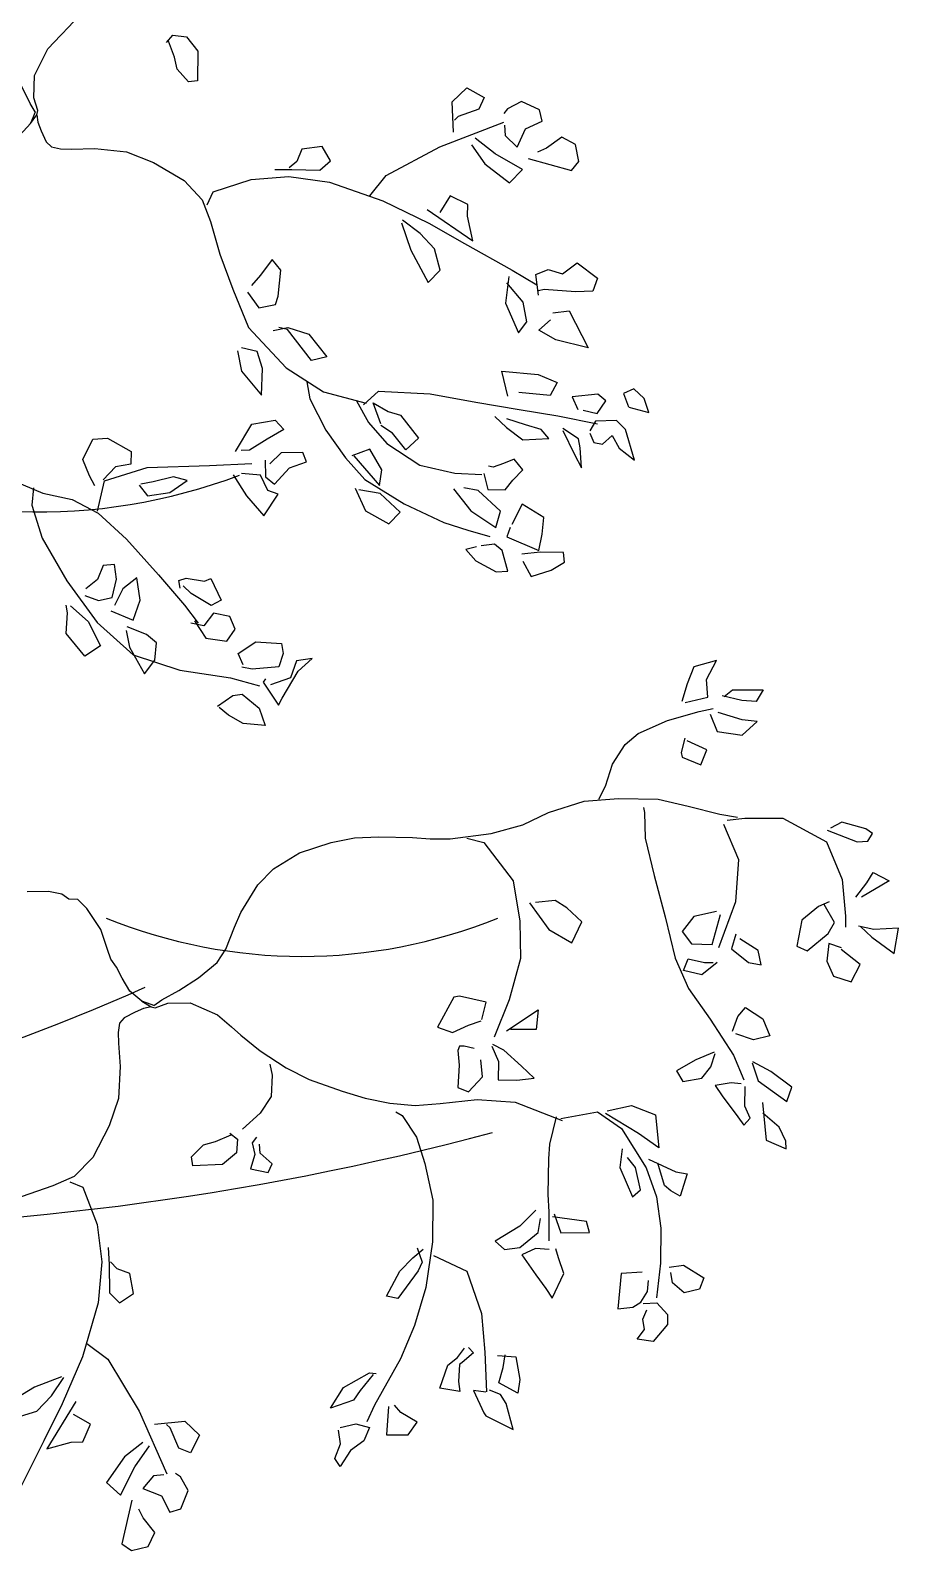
# Model space of a CAD drawing. Header units: millimetres. Extents: x 87938 to 265635, y 330093 to 434310.
# Drawn here: x 238446 to 239772, y 367657 to 369978 of the extents above; entities that cross this region are included whole.
import ezdxf

# ---------------------------------------------------------------- set-up
doc = ezdxf.new("R2010")
doc.units = ezdxf.units.MM

# ---------------------------------------------------------------- blocks, each defined once
blk = doc.blocks.new('A$C02942DF4')
at = {"linetype": 'Continuous'}
for p, q in [((4483.6, 3370.5), (4490.5, 3378.4)), ((4492.1, 3354.4), (4485.8, 3371.8)), ((4490.5, 3378.4), (4505.4, 3376.5)), ((4505.4, 3376.5), (4517.6, 3360.8)), ((4495.1, 3341.1), (4492.1, 3354.4)), ((4517.6, 3360.8), (4517.4, 3328.4)), ((4507.4, 3327.3), (4495.1, 3341.1)), ((4517.4, 3328.4), (4507.4, 3327.3)), ((4795.2, 3305.7), (4811, 3320.9)), ((4811, 3320.9), (4829.9, 3310.3)), ((4796.6, 3272.7), (4795.2, 3305.7)), ((4829.9, 3310.3), (4824.1, 3297.7)), ((4870.6, 3305.8), (4855.5, 3298.1)), ((4890.3, 3296.9), (4870.6, 3305.8)), ((4801.6, 3289.5), (4797.6, 3285.6)), ((4824.1, 3297.7), (4801.6, 3289.5)), ((4855.5, 3298.1), (4851.5, 3292.8)), ((4875.3, 3276.2), (4893.4, 3284.6)), ((4893.4, 3284.6), (4890.3, 3296.9)), ((4852.3, 3280.1), (4853.1, 3268.8)), ((4853.1, 3268.8), (4866.1, 3256.3)), ((4866.1, 3256.3), (4875.3, 3276.2)), ((4914.7, 3267.1), (4898.1, 3255)), ((4929.6, 3258.9), (4914.7, 3267.1)), ((4631.3, 3253.8), (4625.5, 3240.4)), ((4653.3, 3256.8), (4631.3, 3253.8)), ((4662.4, 3241.3), (4653.3, 3256.8)), ((4816.1, 3258.8), (4830.7, 3238.1)), ((4842.2, 3249), (4820.2, 3266)), ((4898.1, 3255), (4888.3, 3250.8)), ((4933.2, 3240.6), (4929.6, 3258.9)), ((4625.5, 3240.4), (4617.3, 3233.6)), ((4650.9, 3230.9), (4662.4, 3241.3)), ((4830.7, 3238.1), (4857.6, 3217.2)), ((4872, 3231.9), (4842.2, 3249)), ((4878.1, 3243.9), (4925.2, 3230.6)), ((4925.2, 3230.6), (4933.2, 3240.6)), ((4534.5, 3207.5), (4575.8, 3220.9)), ((4575.8, 3220.9), (4616.8, 3224.1)), ((4601.5, 3231.7), (4620.3, 3231.8)), ((4616.8, 3224.1), (4661.2, 3217.9)), ((4620.3, 3231.8), (4650.9, 3230.9)), ((4661.2, 3217.9), (4719.5, 3197.6)), ((4857.6, 3217.2), (4872, 3231.9)), ((4528, 3193.4), (4534.5, 3207.5)), ((4793.1, 3202.9), (4781.7, 3185)), ((4812.1, 3193.7), (4793.1, 3202.9)), ((4719.5, 3197.6), (4769.5, 3173.1)), ((4767.8, 3188.2), (4817.6, 3153.9)), ((4811.8, 3180.8), (4812.1, 3193.7)), ((4739.8, 3173.7), (4749.9, 3143.8)), ((4760.1, 3162), (4741, 3176.4)), ((4769.5, 3173.1), (4808.6, 3151.2)), ((4817.6, 3153.9), (4811.8, 3180.8)), ((4775.9, 3145.2), (4760.1, 3162)), ((4808.6, 3151.2), (4860.4, 3122)), ((4749.9, 3143.8), (4769, 3108.5)), ((4781.9, 3122.1), (4775.9, 3145.2)), ((4598.7, 3133.5), (4585.9, 3116.6)), ((4608.3, 3122), (4598.7, 3133.5)), ((4605.2, 3093.6), (4608.3, 3122)), ((4769, 3108.5), (4781.9, 3122.1)), ((4860.4, 3122), (4887.5, 3105.9)), ((4886.4, 3117.2), (4900, 3122.8)), ((4900, 3122.8), (4915.4, 3117.9)), ((4915.4, 3117.9), (4931.4, 3130)), ((4931.4, 3130), (4953.7, 3113.3)), ((4585.9, 3116.6), (4576.4, 3105.2)), ((4857, 3115.1), (4853.4, 3085.9)), ((4872.6, 3087.1), (4854.6, 3108.1)), ((4889.4, 3094.8), (4886.4, 3117.2)), ((4953.7, 3113.3), (4948.6, 3099)), ((4572, 3098), (4584.4, 3080.9)), ((4602.3, 3084.4), (4605.2, 3093.6)), ((4853.4, 3085.9), (4867.5, 3053.6)), ((4876.6, 3065.5), (4872.6, 3087.1)), ((4895.5, 3100.8), (4889.3, 3099.5)), ((4929.8, 3098.3), (4895.5, 3100.8)), ((4948.6, 3099), (4929.8, 3098.3)), ((4584.4, 3080.9), (4602.3, 3084.4)), ((4905.1, 3075.6), (4922.9, 3077.5)), ((4922.9, 3077.5), (4943.5, 3037.4)), ((4599.9, 3056.3), (4615.8, 3059.6)), ((4615.6, 3057.1), (4605.9, 3059.6)), ((4641.6, 3023.4), (4615.6, 3057.1)), ((4615.8, 3059.6), (4638.6, 3052.1)), ((4638.6, 3052.1), (4658.5, 3027.5)), ((4867.5, 3053.6), (4876.6, 3065.5)), ((4889.5, 3056.6), (4902.3, 3067.8)), ((4908.1, 3046.1), (4889.5, 3056.6)), ((4582.4, 3033.3), (4565.2, 3037.1)), ((4943.5, 3037.4), (4908.1, 3046.1)), ((4560.9, 3033.8), (4565.3, 3011.9)), ((4588.3, 3014.6), (4582.4, 3033.3)), ((4658.5, 3027.5), (4641.6, 3023.4)), ((4565.3, 3011.9), (4587.2, 2985.5)), ((4587.2, 2985.5), (4588.3, 3014.6)), ((4855.9, 2984.4), (4849.4, 3011.9)), ((4849.4, 3011.9), (4889.1, 3008.3)), ((4889.1, 3008.3), (4909.5, 2999.6)), ((4636.7, 3000), (4639.8, 2981.8)), ((4698.5, 2975), (4714.6, 2989.9)), ((4714.6, 2989.9), (4771.1, 2987.1)), ((4771.1, 2987.1), (4821.1, 2978)), ((4902, 2985.4), (4868, 2988.5)), ((4909.5, 2999.6), (4902, 2985.4)), ((4954.2, 2986.6), (4926.1, 2983.9)), ((4962.7, 2979.6), (4954.2, 2986.6)), ((4993.4, 2992.6), (4982.2, 2987.4)), ((4982.2, 2987.4), (4987.6, 2972.9)), ((5004.5, 2981.9), (4993.4, 2992.6)), ((4639.8, 2981.8), (4657.2, 2947.5)), ((4717.3, 2954.3), (4708.9, 2977.2)), ((4708.9, 2977.2), (4725.4, 2967.9)), ((4821.1, 2978), (4868.1, 2970.1)), ((4868.1, 2970.1), (4910.4, 2963)), ((4926.1, 2983.9), (4932.2, 2969.9)), ((4938, 2969.1), (4953.2, 2965.5)), ((4953.2, 2965.5), (4962.7, 2979.6)), ((4988, 2972.6), (5009.8, 2966.6)), ((5009.8, 2966.6), (5004.5, 2981.9)), ((4558.8, 2924), (4576.7, 2953.9)), ((4576.7, 2953.9), (4602.2, 2958.4)), ((4602.2, 2958.4), (4611.6, 2948)), ((4730, 2944), (4717.2, 2952.6)), ((4725.4, 2967.9), (4738.9, 2963.9)), ((4738.9, 2963.9), (4758.4, 2938.8)), ((4841.5, 2962.4), (4854.5, 2950.4)), ((4875.1, 2953.3), (4854.6, 2959.8)), ((4892.3, 2948.3), (4875.1, 2953.3)), ((4910.4, 2963), (4953.6, 2954.3)), ((4951.4, 2957.1), (4945.4, 2946.7)), ((4974.3, 2957.9), (4951.4, 2957.1)), ((4984.3, 2948.1), (4974.3, 2957.9)), ((4392.3, 2915.6), (4403, 2937.6)), ((4403, 2937.6), (4419.1, 2938.7)), ((4419.1, 2938.7), (4444.9, 2924)), ((4593.3, 2937.7), (4573.9, 2925.8)), ((4611.6, 2948), (4593.3, 2937.7)), ((4657.2, 2947.5), (4678.9, 2917.2)), ((4744.5, 2926), (4730, 2944)), ((4758.4, 2938.8), (4744.5, 2926)), ((4854.5, 2950.4), (4872.3, 2936.9)), ((4872.3, 2936.9), (4900.6, 2938.5)), ((4900.6, 2938.5), (4892.3, 2948.3)), ((4915.7, 2947.1), (4928.4, 2920.9)), ((4933, 2938), (4915.9, 2949.3)), ((4934.9, 2928.3), (4933, 2938)), ((4945.3, 2944.2), (4949.5, 2934.1)), ((4959.3, 2932), (4969.7, 2941.7)), ((4969.7, 2941.7), (4977.2, 2927.8)), ((4993.9, 2914.6), (4984.3, 2948.1)), ((4444.9, 2924), (4444.6, 2910.5)), ((4573.9, 2925.8), (4565, 2925.1)), ((4608.6, 2922.7), (4596.4, 2910.6)), ((4632.1, 2922.9), (4608.6, 2922.7)), ((4636.4, 2912.8), (4632.1, 2922.9)), ((4705.3, 2926.6), (4685.8, 2919.3)), ((4687.9, 2919.5), (4715.9, 2887.1)), ((4718.5, 2904), (4705.3, 2926.6)), ((4928.4, 2920.9), (4936.2, 2906.3)), ((4936.2, 2906.3), (4934.9, 2928.3)), ((4949.5, 2934.1), (4959.3, 2932)), ((4977.2, 2927.8), (4993.9, 2914.6)), ((4399.6, 2897.7), (4392.3, 2915.6)), ((4427.7, 2907.5), (4414.4, 2893.1)), ((4444.6, 2910.5), (4427.7, 2907.5)), ((4591.1, 2914.7), (4591.6, 2896.6)), ((4601.4, 2888.7), (4617.7, 2906.5)), ((4617.7, 2906.5), (4636.4, 2912.8)), ((4678.9, 2917.2), (4699.9, 2893.5)), ((4715.9, 2887.1), (4718.5, 2904)), ((4839.7, 2907.2), (4834.7, 2908)), ((4851.2, 2911.1), (4839.7, 2907.2)), ((4862.7, 2915.7), (4851.2, 2911.1)), ((4861.2, 2893), (4872.3, 2904.2)), ((4872.3, 2904.2), (4862.7, 2915.7)), ((4303.1, 2898), (4348.5, 2878.7)), ((4405.5, 2886.7), (4399.6, 2897.7)), ((4453.7, 2887.3), (4462.6, 2875.9)), ((4468.9, 2890.9), (4455.4, 2888.6)), ((4491.3, 2896.4), (4468.9, 2890.9)), ((4487, 2879.6), (4506.1, 2892.6)), ((4506.1, 2892.6), (4491.3, 2896.4)), ((4556.2, 2898.6), (4570.8, 2875.9)), ((4585.9, 2898.5), (4565.2, 2900.1)), ((4593.9, 2881.6), (4585.9, 2898.5)), ((4591.6, 2896.6), (4601.4, 2888.7)), ((4699.9, 2893.5), (4742.6, 2867.1)), ((4829.5, 2900.3), (4834.1, 2882.8)), ((4852.8, 2882.4), (4861.2, 2893)), ((4338.3, 2884.7), (4336.6, 2865.5)), ((4348.5, 2878.7), (4380.6, 2871.8)), ((4380.6, 2871.8), (4408.8, 2856.9)), ((4462.6, 2875.9), (4487, 2879.6)), ((4570.8, 2875.9), (4589.5, 2854.1)), ((4589.5, 2854.1), (4605.3, 2877.8)), ((4605.3, 2877.8), (4593.9, 2881.6)), ((4689.2, 2884), (4700.6, 2859.3)), ((4716.5, 2878.5), (4693.2, 2882.2)), ((4738.4, 2857.9), (4716.5, 2878.5)), ((4796.6, 2883.6), (4815.5, 2859.6)), ((4823.4, 2881.7), (4807.9, 2884.4)), ((4847.9, 2859), (4823.4, 2881.7)), ((4834.1, 2882.8), (4852.8, 2882.4)), ((4336.6, 2865.5), (4347.8, 2829.5)), ((4408.8, 2856.9), (4439.8, 2828.5)), ((4700.6, 2859.3), (4726.1, 2845.4)), ((4726.1, 2845.4), (4738.4, 2857.9)), ((4742.6, 2867.1), (4785.9, 2846.6)), ((4815.5, 2859.6), (4842.9, 2841.4)), ((4842.9, 2841.4), (4847.9, 2859)), ((4871.5, 2866.7), (4860.1, 2844.4)), ((4895, 2852.3), (4871.5, 2866.7)), ((4785.9, 2846.6), (4812.1, 2838.4)), ((4812.1, 2838.4), (4836.3, 2831.3)), ((4858.3, 2841.2), (4854.7, 2831)), ((4893.4, 2834), (4895, 2852.3)), ((4347.8, 2829.5), (4374.8, 2783.2)), ((4439.8, 2828.5), (4474.7, 2789.7)), ((4821.7, 2820.3), (4810, 2817.3)), ((4841.3, 2823.1), (4826.6, 2821.1)), ((4849.8, 2816.1), (4841.3, 2823.1)), ((4854.7, 2831), (4889.7, 2816)), ((4889.7, 2816), (4893.4, 2834)), ((4810, 2817.3), (4821, 2804.9)), ((4821, 2804.9), (4843.2, 2792.8)), ((4855.9, 2793.6), (4849.8, 2816.1)), ((4891, 2814.3), (4871.1, 2812.3)), ((4872.1, 2804.6), (4881.2, 2787.9)), ((4916.6, 2814.1), (4891, 2814.3)), ((4903, 2794.8), (4917.8, 2803.6)), ((4917.8, 2803.6), (4916.6, 2814.1)), ((4414.5, 2799.7), (4408.3, 2784.4)), ((4426.8, 2800.8), (4414.5, 2799.7)), ((4428.8, 2785), (4426.8, 2800.8)), ((4451.3, 2786.4), (4435.7, 2774.5)), ((4454.6, 2762), (4451.3, 2786.4)), ((4474.7, 2789.7), (4503.1, 2756.5)), ((4496.9, 2783.5), (4504.9, 2786.1)), ((4504.9, 2786.1), (4524.8, 2782.7)), ((4843.2, 2792.8), (4855.9, 2793.6)), ((4881.2, 2787.9), (4903, 2794.8)), ((4374.8, 2783.2), (4408, 2737.6)), ((4408.3, 2784.4), (4395.5, 2774.3)), ((4424.3, 2764.9), (4428.8, 2785)), ((4435.7, 2774.5), (4426.6, 2756.3)), ((4498.5, 2775.2), (4496.9, 2783.5)), ((4510.5, 2769.1), (4501.7, 2777.8)), ((4524.8, 2782.7), (4531.8, 2785.6)), ((4531.8, 2785.6), (4543.2, 2762)), ((4375.4, 2748.1), (4374.1, 2756.4)), ((4378.9, 2755.9), (4398.1, 2738.8)), ((4394.4, 2767.2), (4409.2, 2761.6)), ((4409.2, 2761.6), (4424.3, 2764.9)), ((4447, 2740.2), (4454.6, 2762)), ((4503.1, 2756.5), (4518.1, 2737)), ((4532.4, 2756.2), (4510.5, 2769.1)), ((4543.2, 2762), (4532.4, 2756.2)), ((4374, 2725.7), (4375.4, 2748.1)), ((4398.1, 2738.8), (4411.5, 2712)), ((4408, 2737.6), (4447.1, 2702.5)), ((4422.6, 2750.2), (4447, 2740.2)), ((4524.4, 2734.1), (4509.9, 2737)), ((4514.1, 2739.5), (4526.5, 2720.5)), ((4534.7, 2747.9), (4524.4, 2734.1)), ((4552.6, 2744.2), (4534.7, 2747.9)), ((4558.4, 2730.5), (4552.6, 2744.2)), ((4394.5, 2701), (4374, 2725.7)), ((4439.6, 2729), (4443.1, 2710.7)), ((4461.6, 2724.6), (4440.5, 2732.8)), ((4472.7, 2715.5), (4461.6, 2724.6)), ((4526.5, 2720.5), (4549.2, 2717.2)), ((4549.2, 2717.2), (4558.4, 2730.5)), ((4411.5, 2712), (4394.5, 2701)), ((4443.1, 2710.7), (4459.4, 2681.6)), ((4470.7, 2696.4), (4472.7, 2715.5)), ((4561.8, 2703.7), (4580.9, 2716.7)), ((4567.3, 2691.3), (4561.8, 2703.7)), ((4580.9, 2716.7), (4609.1, 2714.7)), ((4610.6, 2703.7), (4606.1, 2689.1)), ((4609.1, 2714.7), (4610.6, 2703.7)), ((4447.1, 2702.5), (4498.1, 2685.5)), ((4459.4, 2681.6), (4470.7, 2696.4)), ((4577, 2686.7), (4565.8, 2688.9)), ((4606.1, 2689.1), (4577, 2686.7)), ((4625.2, 2695.8), (4618.8, 2677.2)), ((4642.4, 2698.5), (4625.2, 2695.8)), ((4627, 2684.5), (4642.4, 2698.5)), ((5058.8, 2689.2), (5051.4, 2670.8)), ((5083.5, 2696.3), (5058.8, 2689.2)), ((5072.6, 2675.6), (5083.5, 2696.3)), ((4498.1, 2685.5), (4553.3, 2677.2)), ((4553.3, 2677.2), (4584.9, 2668.4)), ((4591.5, 2676.1), (4588.9, 2672.4)), ((4588.9, 2672.4), (4605.7, 2647.6)), ((4618.8, 2677.2), (4596.9, 2669.5)), ((4609.5, 2655.1), (4627, 2684.5)), ((5051.4, 2670.8), (5045.7, 2651.4)), ((5073.9, 2656.1), (5072.6, 2675.6)), ((4539.1, 2646.3), (4555.8, 2658.1)), ((4555.8, 2658.1), (4566.1, 2659.5)), ((4566.1, 2659.5), (4584.7, 2644)), ((4605.7, 2647.6), (4609.5, 2655.1)), ((5049.2, 2650.4), (5073.9, 2656.1)), ((5111.2, 2652.4), (5089.6, 2657.8)), ((5091.8, 2656.8), (5100.8, 2664.3)), ((5100.8, 2664.3), (5134.3, 2664)), ((5134.3, 2664), (5126.6, 2651.4)), ((4551.3, 2636.6), (4540.8, 2644.8)), ((4584.7, 2644), (4591.3, 2625.3)), ((5076.4, 2637.7), (5084.1, 2618.7)), ((5111.5, 2631.3), (5085.2, 2639.5)), ((5126.6, 2651.4), (5111.2, 2652.4)), ((4567.2, 2627.6), (4551.3, 2636.6)), ((4591.3, 2625.3), (4567.2, 2627.6)), ((5127.7, 2629.6), (5111.5, 2631.3)), ((5111.5, 2614.9), (5127.7, 2629.6)), ((5049, 2611.5), (5045.1, 2595.8)), ((5072.8, 2598.6), (5051.4, 2608.5)), ((5084.1, 2618.7), (5111.5, 2614.9)), ((5045.1, 2595.8), (5046.2, 2590.7)), ((5046.2, 2590.7), (5066.3, 2582.2)), ((5066.3, 2582.2), (5072.8, 2598.6)), ((5003.9, 2535.9), (5004.9, 2530.4)), ((5004.9, 2530.4), (5005.6, 2502.2)), ((5204.2, 2511), (5236.9, 2498.4)), ((5220.1, 2519.9), (5207.8, 2513.1)), ((5246.4, 2512.7), (5220.1, 2519.9)), ((5253.6, 2507.6), (5246.4, 2512.7)), ((5248.4, 2499.1), (5253.6, 2507.6)), ((4811.3, 2502.2), (4829.6, 2497.7)), ((4829.6, 2497.7), (4861.7, 2455.8)), ((5005.6, 2502.2), (5015.4, 2461.6)), ((5236.9, 2498.4), (5248.4, 2499.1)), ((4861.7, 2455.8), (4869, 2411.9)), ((5015.4, 2461.6), (5027.5, 2416.7)), ((5271.7, 2455.8), (5241.5, 2438.1)), ((5247.3, 2453.5), (5254.4, 2465)), ((5254.4, 2465), (5271.7, 2455.8)), ((5235.5, 2438.1), (5247.3, 2453.5)), ((4879.5, 2431.7), (4900.6, 2402.7)), ((4907.4, 2434.4), (4886.1, 2432.3)), ((4920.3, 2426.2), (4907.4, 2434.4)), ((4936.5, 2411.2), (4920.3, 2426.2)), ((5083.5, 2422.5), (5058.8, 2417)), ((5194.6, 2427.9), (5176.5, 2412.9)), ((5206.4, 2433), (5194.6, 2427.9)), ((5212.2, 2410.2), (5200.9, 2430)), ((4869, 2411.9), (4869.6, 2371)), ((4925.8, 2388.1), (4936.5, 2411.2)), ((5027.5, 2416.7), (5038.3, 2371.4)), ((5058.8, 2417), (5046, 2400.7)), ((5078.6, 2386.4), (5087.9, 2419.1)), ((5176.5, 2412.9), (5171, 2384.6)), ((5205.3, 2398.3), (5212.2, 2410.2)), ((5255.2, 2402.7), (5238.5, 2406.5)), ((5240.4, 2406.1), (5253, 2394.2)), ((4900.6, 2402.7), (4925.8, 2388.1)), ((5046, 2400.7), (5056.1, 2387)), ((5104.4, 2397.6), (5099.7, 2381.6)), ((5128.8, 2379.9), (5108.8, 2392.5)), ((5182.3, 2379.5), (5205.3, 2398.3)), ((5253, 2394.2), (5277.4, 2376.5)), ((5282.1, 2404.1), (5255.2, 2402.7)), ((5277.4, 2376.5), (5282.1, 2404.1)), ((5056.1, 2387), (5078.6, 2386.4)), ((5099.7, 2381.6), (5118.4, 2366.9)), ((5132.1, 2364.2), (5128.8, 2379.9)), ((5171, 2384.6), (5182.3, 2379.5)), ((5205.9, 2387.4), (5203.9, 2368.3)), ((5219.8, 2382.6), (5205.9, 2387.4)), ((5240.1, 2364.6), (5219.6, 2380.9)), ((4869.6, 2371), (4857.2, 2326.1)), ((5038.3, 2371.4), (5053.1, 2338.3)), ((5047.6, 2358.1), (5052.5, 2370.7)), ((5067.4, 2353.3), (5047.6, 2358.1)), ((5052.5, 2370.7), (5070.4, 2366.6)), ((5084.1, 2366.6), (5067.4, 2353.3)), ((5070.4, 2366.6), (5080, 2366.9)), ((5118.4, 2366.9), (5132.1, 2364.2)), ((5203.9, 2368.3), (5211.1, 2351.9)), ((5230.3, 2345.5), (5240.1, 2364.6)), ((5053.1, 2338.3), (5076.6, 2304.9)), ((5211.1, 2351.9), (5230.3, 2345.5)), ((4796.9, 2328.8), (4779.1, 2296.1)), ((4803, 2330.1), (4796.9, 2328.8)), ((4832.3, 2323.3), (4803, 2330.1)), ((4827.6, 2304.6), (4832.3, 2323.3)), ((4857.2, 2326.1), (4841.1, 2285.2)), ((4854.5, 2292.3), (4888.8, 2315.2)), ((4888.8, 2315.2), (4886.6, 2293.7)), ((5101.1, 2291.7), (5106.6, 2308)), ((5106.6, 2308), (5115.1, 2317.5)), ((5115.1, 2317.5), (5134, 2305.3)), ((5134, 2305.3), (5141.7, 2286.9)), ((4779.1, 2296.1), (4795.5, 2290.3)), ((4795.5, 2290.3), (4813.1, 2298.5)), ((4813.1, 2298.5), (4826.8, 2303.2)), ((4886.6, 2293.7), (4858.6, 2293.7)), ((5076.6, 2304.9), (5102.2, 2265.8)), ((5123.9, 2282.5), (5104.7, 2288.9)), ((4803, 2275.6), (4801.3, 2270.9)), ((4808.2, 2275.3), (4803, 2275.6)), ((4819.1, 2272.9), (4808.2, 2275.3)), ((4838.3, 2275.3), (4845.7, 2258.6)), ((4851.5, 2271.2), (4839.4, 2277.3)), ((5141.7, 2286.9), (5123.9, 2282.5)), ((4596.1, 2255.9), (4598.9, 2244)), ((4801.3, 2270.9), (4802.7, 2254.9)), ((4828.2, 2241.9), (4826.3, 2260.7)), ((4845.7, 2258.6), (4845.2, 2238.9)), ((4870.7, 2253.8), (4851.5, 2271.2)), ((5060.8, 2260.7), (5039.9, 2248.7)), ((5081.1, 2268.8), (5060.8, 2260.7)), ((5077.2, 2252.8), (5081.9, 2267.5)), ((5102.2, 2265.8), (5113.3, 2238.9)), ((5122.5, 2257.2), (5129.1, 2237.5)), ((5142.8, 2247.7), (5123, 2258.3)), ((4598.9, 2244), (4597.5, 2220.5)), ((4802.7, 2254.9), (4801.3, 2230.3)), ((4812.8, 2225.6), (4828.2, 2241.9)), ((4845.2, 2238.9), (4865.5, 2238.5)), ((4865.5, 2238.5), (4884.4, 2240.6)), ((4884.4, 2240.6), (4870.7, 2253.8)), ((5039.9, 2248.7), (5046.8, 2236.8)), ((5046.8, 2236.8), (5067.6, 2240.6)), ((5067.6, 2240.6), (5077.2, 2252.8)), ((5165.5, 2230.7), (5142.8, 2247.7)), ((4801.3, 2230.3), (4812.8, 2225.6)), ((5099.4, 2235.4), (5082.2, 2232.7)), ((5082.2, 2232.7), (5089.8, 2221.1)), ((5110.4, 2234.4), (5099.4, 2235.4)), ((5114.5, 2209.9), (5114.8, 2231.4)), ((5129.1, 2237.5), (5160.1, 2215)), ((5160.1, 2215), (5165.5, 2230.7)), ((4597.5, 2220.5), (4585.5, 2202.4)), ((4964.2, 2204.8), (4990.6, 2210.6)), ((4990.6, 2210.6), (5016.9, 2200.7)), ((5089.8, 2221.1), (5106.6, 2198.3)), ((5120.3, 2197), (5114.5, 2209.9)), ((5133.7, 2214), (5137.6, 2172.8)), ((4585.5, 2202.4), (4566.5, 2185)), ((4733.7, 2203.8), (4740.5, 2199.7)), ((4740.5, 2199.7), (4756.3, 2176.2)), ((4913.5, 2196.6), (4953.5, 2203.8)), ((4953.5, 2203.8), (4979.7, 2185.7)), ((4998.5, 2180.3), (4962.3, 2202.1)), ((5016.9, 2200.7), (5020.4, 2164.6)), ((5106.6, 2198.3), (5113.2, 2189.1)), ((5113.2, 2189.1), (5120.3, 2197)), ((5151.8, 2187.1), (5134, 2202.4)), ((4536.9, 2171.4), (4553.9, 2178.6)), ((4552.5, 2180.6), (4560.8, 2174.1)), ((4560.8, 2174.1), (4559.7, 2159.1)), ((4581.6, 2176.2), (4576.9, 2170)), ((4756.3, 2176.2), (4765.4, 2147.6)), ((4979.7, 2185.7), (5006.9, 2142.8)), ((5020.4, 2164.6), (4998.5, 2180.3)), ((5137.6, 2172.8), (5159.5, 2163.6)), ((5159.2, 2171.7), (5151.8, 2187.1)), ((4510.6, 2154.7), (4523.7, 2167.7)), ((4523.7, 2167.7), (4536.9, 2171.4)), ((4559.7, 2159.1), (4544.6, 2146.2)), ((4579.7, 2157.4), (4575.3, 2141.8)), ((4576.9, 2170), (4579.7, 2157.4)), ((4585.5, 2158.8), (4584.9, 2168.7)), ((4598.6, 2147.2), (4585.5, 2158.8)), ((4980.4, 2163.6), (4978.2, 2143.1)), ((5159.5, 2163.6), (5159.2, 2171.7)), ((4512.2, 2144.8), (4510.6, 2154.7)), ((4544.6, 2146.2), (4512.2, 2144.8)), ((4575.3, 2141.8), (4594.5, 2137.7)), ((4594.5, 2137.7), (4598.6, 2147.2)), ((4765.4, 2147.6), (4774, 2107.4)), ((4978.2, 2143.1), (4991.7, 2111.1)), ((4995.2, 2143.1), (4986.4, 2154)), ((5000.7, 2118.6), (4995.2, 2143.1)), ((5006.9, 2142.8), (5018, 2111.1)), ((5009.2, 2152.3), (5039.1, 2138.4)), ((5026.8, 2123.4), (5019.4, 2147.9)), ((4377.9, 2127.5), (4392.3, 2121.7)), ((5033.6, 2117.6), (5026.8, 2123.4)), ((5039.1, 2138.4), (5051.4, 2136.3)), ((5051.4, 2136.3), (5043.8, 2111.8)), ((4392.3, 2121.7), (4407.7, 2081.1)), ((4774, 2107.4), (4773.6, 2062.1)), ((4991.7, 2111.1), (5000.7, 2118.6)), ((5018, 2111.1), (5022.6, 2077)), ((5043.8, 2111.8), (5033.6, 2117.6)), ((4886.3, 2096.5), (4869.1, 2079.1)), ((4906.4, 2092.4), (4913.8, 2071.9)), ((4407.7, 2081.1), (4412.9, 2040.3)), ((4869.1, 2079.1), (4841.9, 2062.7)), ((4888.8, 2072.3), (4891.5, 2087.6)), ((4941.5, 2084.2), (4904.7, 2089.3)), ((4945, 2072.3), (4941.5, 2084.2)), ((5022.6, 2077), (5022.3, 2038.9)), ((4773.6, 2062.1), (4766.4, 2012.3)), ((4841.9, 2062.7), (4852.3, 2053.5)), ((4869.1, 2055.9), (4888.8, 2072.3)), ((4913.8, 2071.9), (4945, 2072.3)), ((4412.9, 2040.3), (4409, 1995.6)), ((4419.8, 2055.9), (4420.9, 2037.2)), ((4429.7, 2032.4), (4422.5, 2040.3)), ((4738.2, 2030), (4752.2, 2044.7)), ((4752.2, 2044.7), (4763.5, 2053.9)), ((4756.9, 2055.6), (4762.4, 2039.9)), ((4762.4, 2039.9), (4758.2, 2030.4)), ((4852.3, 2053.5), (4869.1, 2055.9)), ((4886.1, 2054.9), (4871.2, 2047.8)), ((4871.2, 2047.8), (4886.3, 2026)), ((4901.1, 2053.5), (4886.1, 2054.9)), ((4911.3, 2044.7), (4908.3, 2054.2)), ((4917, 2027.3), (4911.3, 2044.7)), ((4420.9, 2037.2), (4421.4, 2006.5)), ((4443.4, 2027.3), (4429.7, 2032.4)), ((4447.5, 2005.5), (4443.4, 2027.3)), ((4723.4, 2002.8), (4738.2, 2030)), ((4758.2, 2030.4), (4736, 2000.1)), ((4886.3, 2026), (4897.3, 2011)), ((4904.2, 2000.7), (4917, 2027.3)), ((4979.6, 2027.3), (4976, 1988.8)), ((5002.3, 2029), (4979.6, 2027.3)), ((5022.3, 2038.9), (5018, 2001.1)), ((5031.7, 2034.5), (5047.3, 2036.5)), ((5035.3, 2017.4), (5033.6, 2028.7)), ((5047.3, 2036.5), (5069.8, 2022.9)), ((4766.4, 2012.3), (4754, 1970.8)), ((4897.3, 2011), (4904.2, 2000.7)), ((5001, 1996.3), (5008.1, 2007.9)), ((5008.1, 2007.9), (5009.2, 2019.8)), ((5048.2, 2006.2), (5035.3, 2017.4)), ((5064.9, 2010.3), (5048.2, 2006.2)), ((5069.8, 2022.9), (5064.9, 2010.3)), ((4409, 1995.6), (4391.7, 1936.4)), ((4421.4, 2006.5), (4432.4, 1995.6)), ((4432.4, 1995.6), (4447.5, 2005.5)), ((4736, 2000.1), (4723.4, 2002.8)), ((4976, 1988.8), (4992.2, 1990.9)), ((4992.2, 1990.9), (5001, 1996.3)), ((5003.4, 1994.6), (5018.5, 1995.6)), ((5018.5, 1995.6), (5030, 1982.7)), ((5003.2, 1977.6), (5007.6, 1987.8)), ((5005.1, 1966.3), (5003.2, 1977.6)), ((5030, 1982.7), (5030, 1971.8)), ((4754, 1970.8), (4738.9, 1934.3)), ((4997.1, 1955.8), (5005.1, 1966.3)), ((5030, 1971.8), (5014.4, 1953.4)), ((4800.8, 1935.7), (4808.7, 1945.9)), ((4818.3, 1940.8), (4806, 1930.2)), ((4812.8, 1946.6), (4818.3, 1940.8)), ((5014.4, 1953.4), (4997.1, 1955.8)), ((4391.7, 1936.4), (4369.7, 1885.3)), ((4738.9, 1934.3), (4710.4, 1883.9)), ((4781.6, 1902.3), (4790.3, 1927.5)), ((4790.3, 1927.5), (4800.8, 1935.7)), ((4803, 1928.2), (4801.9, 1909.5)), ((4806, 1930.2), (4803, 1928.2)), ((4844.6, 1938.1), (4864.7, 1936.4)), ((4846, 1908.1), (4850.9, 1925.1)), ((4850.9, 1925.1), (4852.9, 1938.7)), ((4864.7, 1936.4), (4869.1, 1911.8)), ((4368.8, 1914.9), (4339.4, 1903.3)), ((4358.1, 1894.1), (4371.5, 1913.9)), ((4676.5, 1903), (4705, 1919)), ((4709.1, 1917.3), (4694.9, 1899.9)), ((4705, 1919), (4712.4, 1918.3)), ((4801.9, 1909.5), (4803.5, 1898.6)), ((4866.6, 1896.8), (4846, 1908.1)), ((4869.1, 1911.8), (4866.6, 1896.8)), ((4339.4, 1903.3), (4305.1, 1882.5)), ((4342.2, 1877.4), (4358.1, 1894.1)), ((4662.5, 1880.5), (4676.5, 1903)), ((4694.9, 1899.9), (4687.5, 1889.4)), ((4803.5, 1898.6), (4781.6, 1902.3)), ((4832, 1897.9), (4818.3, 1899.9)), ((4818.3, 1899.9), (4829.6, 1875.4)), ((4847.7, 1895.5), (4835.9, 1900.3)), ((4854.2, 1885.6), (4847.7, 1895.5)), ((4319.4, 1870.3), (4342.2, 1877.4)), ((4369.7, 1885.3), (4349.7, 1845.1)), ((4384.7, 1887.7), (4352.9, 1836.2)), ((4687.5, 1889.4), (4662.5, 1880.5)), ((4710.4, 1883.9), (4702.2, 1865.5)), ((4725.6, 1882.5), (4723.4, 1851.5)), ((4739, 1875.7), (4732.2, 1883.9)), ((4757.1, 1865.2), (4739, 1875.7)), ((4829.6, 1875.4), (4831.7, 1872.3)), ((4861.6, 1857.3), (4854.2, 1885.6)), ((4400.6, 1863.1), (4382.2, 1873.7)), ((4392.4, 1843.7), (4400.6, 1863.1)), ((4470.5, 1863.1), (4503.4, 1866.2)), ((4487.5, 1859), (4483.4, 1862.8)), ((4496.9, 1836.9), (4487.5, 1859)), ((4503.4, 1866.2), (4519.4, 1851.2)), ((4672.9, 1859.4), (4690.2, 1863.5)), ((4690.2, 1863.5), (4704.8, 1859.4)), ((4704.8, 1859.4), (4698.7, 1845.1)), ((4747.3, 1851.5), (4757.1, 1865.2)), ((4831.7, 1872.3), (4861.6, 1857.3)), ((4349.7, 1845.1), (4323.2, 1791.9)), ((4352.9, 1836.2), (4379.5, 1843.4)), ((4379.5, 1843.4), (4392.4, 1843.7)), ((4457.6, 1843), (4437.6, 1827.4)), ((4519.4, 1851.2), (4509.8, 1831.8)), ((4667.2, 1825.7), (4673.2, 1841.7)), ((4673.2, 1841.7), (4671.3, 1856.7)), ((4698.7, 1845.1), (4684.2, 1834.5)), ((4723.4, 1851.5), (4747.3, 1851.5)), ((4437.6, 1827.4), (4418.1, 1799.4)), ((4449.1, 1816.5), (4465, 1839.3)), ((4509.8, 1831.8), (4496.9, 1836.9)), ((4672.9, 1816.8), (4667.2, 1825.7)), ((4684.2, 1834.5), (4672.9, 1816.8)), ((4433.5, 1785.8), (4449.1, 1816.5)), ((4480.7, 1807.9), (4469.4, 1806.6)), ((4498.8, 1805.6), (4493.3, 1809.3)), ((4418.1, 1799.4), (4433.5, 1785.8)), ((4469.4, 1806.6), (4457.6, 1793)), ((4457.6, 1793), (4477.9, 1784.8)), ((4507.3, 1790.9), (4498.8, 1805.6)), ((4445.8, 1780.3), (4434.9, 1732.7)), ((4477.9, 1784.8), (4487.3, 1767.1)), ((4499.3, 1770.8), (4507.3, 1790.9)), ((4457.9, 1760.9), (4453.3, 1770.5)), ((4470.8, 1744.9), (4457.9, 1760.9)), ((4487.3, 1767.1), (4499.3, 1770.8)), ((4463.4, 1729.6), (4470.8, 1744.9)), ((4434.9, 1732.7), (4445.3, 1725.2)), ((4445.3, 1725.2), (4463.4, 1729.6))]:
    blk.add_line(p, q, dxfattribs=at)
for points in [[(4340.4, 3294.6), (4334.7, 3303.8), (4325.4, 3322.9), (4312.9, 3344.9), (4297.2, 3366), (4283, 3376.2), (4259.7, 3386.9)], [(4341.9, 3291.6), (4343.2, 3296.1), (4338.7, 3310.1), (4339.6, 3334.4), (4354, 3363.5), (4368.1, 3378.2), (4377.4, 3387.9), (4395.8, 3408), (4415.6, 3435.5), (4429.5, 3460.1), (4444.2, 3495.1), (4452.9, 3519.9), (4459.7, 3546.5), (4463.5, 3573.8), (4462.8, 3601.4), (4460.4, 3641.9), (4465.5, 3683.3), (4488.2, 3733.3)], [(4340.4, 3294.6), (4339.2, 3291.8), (4335.3, 3281.8), (4323.4, 3269.3)], [(4335.3, 3281.8), (4341.9, 3291.6), (4343.2, 3283.4), (4346.8, 3274), (4352.4, 3261.9), (4357.9, 3256.4), (4368, 3254.2), (4379.6, 3254), (4405.2, 3254.7), (4439.8, 3251), (4469.3, 3239.6), (4502.7, 3219.9), (4522.5, 3198.6), (4531.5, 3174.9), (4541.7, 3139.6), (4555.8, 3101.2), (4573.1, 3059.3), (4613.9, 3015.3), (4654.9, 2989.3), (4701.3, 2976.8)], [(4705.2, 3203.2), (4723.3, 3225.3), (4781.5, 3256.5), (4851.4, 3283.5)], [(4690.6, 2979.6), (4703.7, 2955.7), (4723.7, 2933), (4760, 2909.2), (4798.1, 2900.4), (4827.4, 2899)], [(4408.2, 2858.9), (4415.7, 2892), (4462.5, 2906.7), (4530.5, 2908.9), (4576.6, 2910.9)], [(4955.1, 2544.8), (4962.3, 2559.1), (4969.9, 2583.2), (4983.9, 2604.4), (4998, 2616.6), (5030.1, 2630.6), (5064.5, 2640.5), (5079.9, 2643.9)], [(4469.6, 2319.9), (4478.5, 2326.1), (4497.1, 2336.3), (4518.4, 2349.9), (4538.7, 2366.6), (4548.2, 2381.2), (4557.7, 2405.1), (4564.6, 2421.4), (4583.3, 2451.4), (4600.3, 2468.8), (4628.5, 2486.2), (4663.2, 2497.7), (4688.5, 2502.9), (4715, 2503.9), (4752, 2503.2), (4771.3, 2501.8), (4793, 2501.5), (4837.8, 2507.6), (4872.2, 2516.8), (4900.1, 2530.4), (4939.1, 2542.7), (4976.4, 2545.8), (5020, 2544.8), (5052.7, 2537.3), (5087.1, 2528.7), (5106.5, 2525.3)], [(4469.6, 2319.9), (4466.7, 2320.9), (4456.5, 2324.4), (4443.4, 2335.6), (4435.2, 2349.6), (4429, 2361.5), (4422.8, 2370.3), (4419.2, 2380.9), (4412, 2402.7), (4396.6, 2425.5), (4386.7, 2435.4), (4376.9, 2435.7), (4369.4, 2441.2), (4354.6, 2444.3), (4331.4, 2443.9)], [(5095, 2521.9), (5114.3, 2524), (5155.9, 2524.3), (5203.4, 2498.4), (5220.5, 2457.2), (5224.1, 2417.4), (5224.1, 2405.4)], [(5091.1, 2517.5), (5107.4, 2479), (5104.2, 2433), (5085.8, 2382.6)], [(4456.5, 2324.4), (4466.7, 2318.2), (4458.5, 2316.5), (4449.3, 2312.4), (4437.5, 2306.3), (4432.3, 2300.5), (4430.6, 2290.3), (4431, 2278.7), (4432.9, 2253.2), (4431, 2218.4), (4421.1, 2188.4), (4403.1, 2154), (4382.8, 2133.3), (4359.6, 2123), (4324.8, 2111.1), (4287.2, 2095.1), (4246.2, 2075.7), (4204.3, 2032.8), (4180.4, 1990.5), (4170.2, 1943.5)], [(4466.7, 2318.2), (4471.3, 2317.2), (4485, 2322.3), (4509.3, 2322.7), (4539.1, 2309.7), (4554.5, 2296.4), (4564.6, 2287.6), (4585.6, 2270.2), (4614.1, 2251.8), (4639.3, 2239.2), (4675, 2226.2), (4700.2, 2218.8), (4727.1, 2213.3), (4754.6, 2210.9), (4782.1, 2213), (4822.4, 2217.4), (4864, 2214.3), (4915.1, 2194.2)], [(4908.6, 2198.3), (4901.4, 2168.7), (4900.1, 2152.7), (4899.4, 2113.5), (4900.4, 2094.8), (4900.4, 2063.1)], [(4774.9, 2047.1), (4811.3, 2030), (4827, 1983.7), (4830.6, 1941.8), (4832.6, 1898.2)], [(4396.6, 1951), (4419.5, 1934), (4453.6, 1877.4), (4484, 1809)]]:
    blk.add_lwpolyline(points, dxfattribs=at)
for centre, major_axis, start_param, end_param in [((4344.2, 3701.7), (0, 843.5), 2.771044, 3.451499), ((4631.2, 3147.1), (0, 773.7), 2.811282, 3.471903), ((3708.2, 4624.4), (0, 2449.4), 2.899797, 3.510678), ((4049.7, 6251.3), (0, 4174.3), 2.899797, 3.365673)]:
    blk.add_ellipse(centre, major_axis=major_axis, ratio=0.85117, start_param=start_param, end_param=end_param)

msp = doc.modelspace()

# ---------------------------------------------------------------- block references
at = {"xscale": 1.4, "yscale": 1.4, "zscale": 1.4}
msp.add_blockref('A$C02942DF4', (232377.2, 365241.3), dxfattribs=at)

doc.saveas('drawing.dxf')
